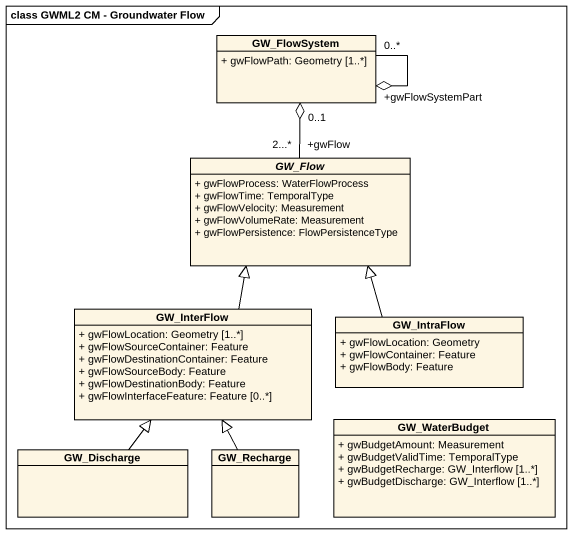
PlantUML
@startuml
mainframe class GWML2 CM - Groundwater Flow
hide circle
hide empty members
skinparam classAttributeIconSize 0
class GW_FlowSystem {
  + gwFlowPath: Geometry [1..*]
}
abstract class GW_Flow {
  + gwFlowProcess: WaterFlowProcess
  + gwFlowTime: TemporalType
  + gwFlowVelocity: Measurement
  + gwFlowVolumeRate: Measurement
  + gwFlowPersistence: FlowPersistenceType
}
class GW_InterFlow {
  + gwFlowLocation: Geometry [1..*]
  + gwFlowSourceContainer: Feature
  + gwFlowDestinationContainer: Feature
  + gwFlowSourceBody: Feature
  + gwFlowDestinationBody: Feature
  + gwFlowInterfaceFeature: Feature [0..*]
}
class GW_IntraFlow {
  + gwFlowLocation: Geometry
  + gwFlowContainer: Feature
  + gwFlowBody: Feature
}
class GW_WaterBudget {
  + gwBudgetAmount: Measurement
  + gwBudgetValidTime: TemporalType
  + gwBudgetRecharge: GW_Interflow [1..*]
  + gwBudgetDischarge: GW_Interflow [1..*]
}
class GW_Discharge
class GW_Recharge
GW_FlowSystem "+gwFlowSystemPart" o-- "0..*" GW_FlowSystem
GW_FlowSystem "0..1" o-- "+gwFlow\n2...*" GW_Flow
GW_InterFlow -up-|> GW_Flow
GW_IntraFlow -up-|> GW_Flow
GW_Discharge -up-|> GW_InterFlow
GW_Recharge -up-|> GW_InterFlow
@enduml
